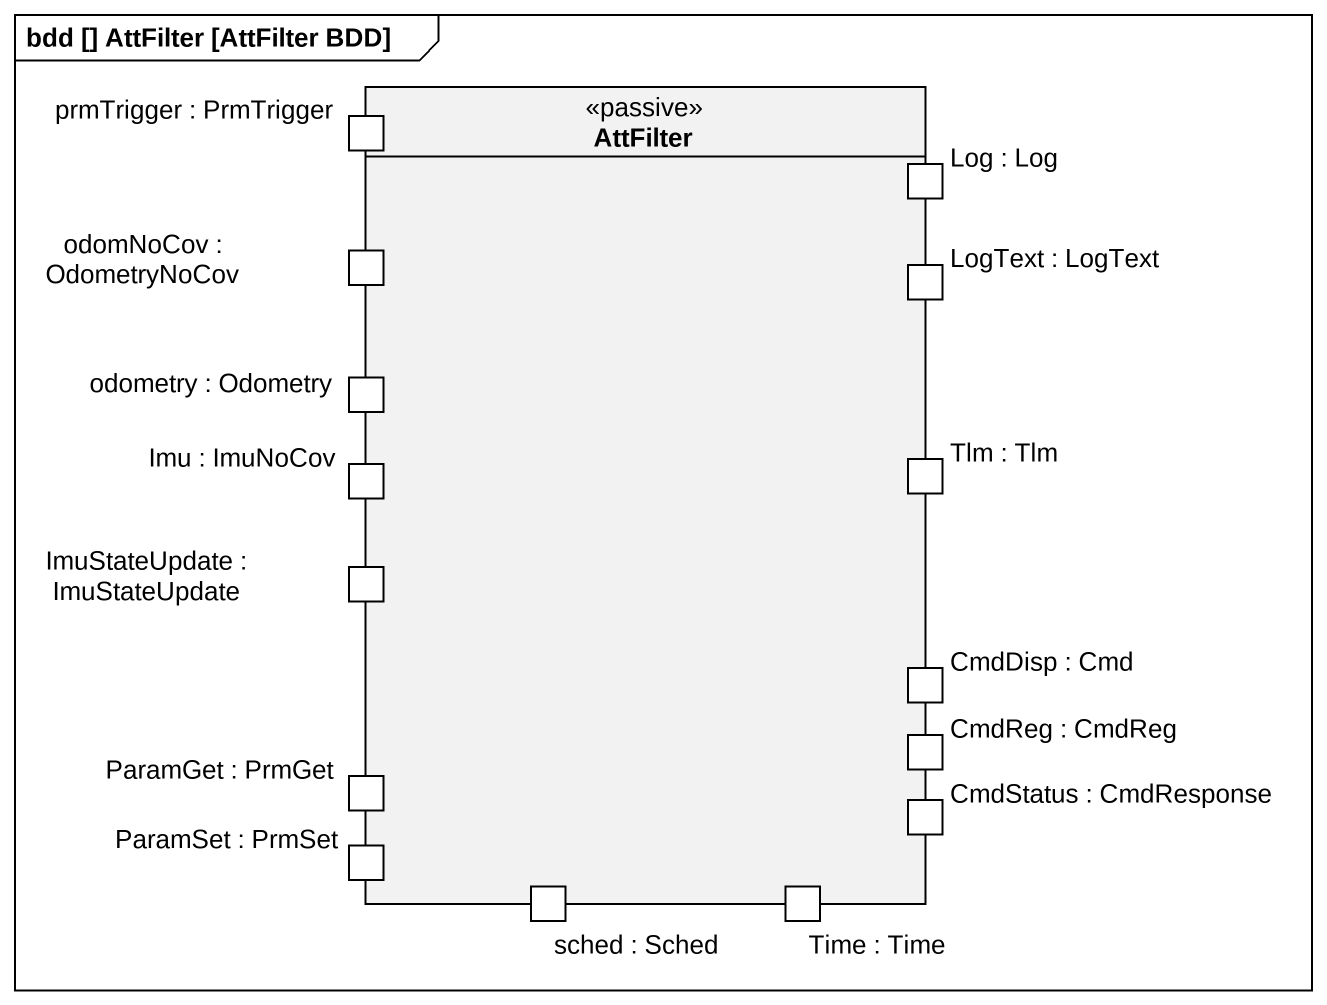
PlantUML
@startuml
mainframe bdd [] AttFilter [AttFilter BDD]
rectangle AttFilter <<passive>> {
  port "prmTrigger : PrmTrigger" as prmTrigger_PrmTrigger
  port "Log : Log" as Log_Log
  port "odomNoCov : OdometryNoCov" as odomNoCov_OdometryNoCov
  port "LogText : LogText" as LogText_LogText
  port "odometry : Odometry" as odometry_Odometry
  port "Imu : ImuNoCov" as Imu_ImuNoCov
  port "Tlm : Tlm" as Tlm_Tlm
  port "ImuStateUpdate : ImuStateUpdate" as ImuStateUpdate
  port "CmdDisp : Cmd" as CmdDisp_Cmd
  port "CmdReg : CmdReg" as CmdReg_CmdReg
  port "ParamGet : PrmGet" as ParamGet_PrmGet
  port "ParamSet : PrmSet" as ParamSet_PrmSet
  port "CmdStatus : CmdResponse" as CmdStatus_CmdResponse
  port "sched : Sched" as sched_Sched
  port "Time : Time" as Time_Time
}
@enduml
